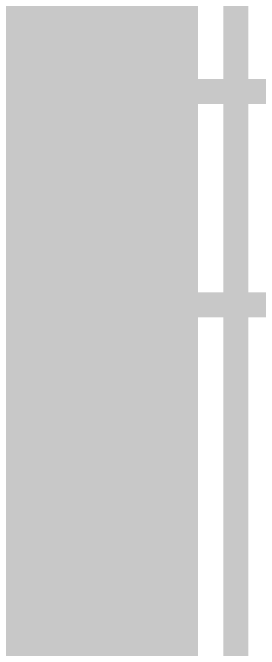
# Model space of a CAD drawing. Extents: x -7.6 to 53.5, y -11.4 to 75.3.
# Drawn here: x 32.41 to 34.91, y 27.99 to 34.46 of the extents above; entities that cross this region are included whole.
import ezdxf

# ---------------------------------------------------------------- set-up
doc = ezdxf.new("R2010")
doc.units = 0
doc.layers.add('1', color=12, linetype='CONTINUOUS')
doc.layers.add('16', color=132, linetype='CONTINUOUS')

msp = doc.modelspace()

# ---------------------------------------------------------------- linework, layer by layer
at = {"layer": '1', "const_width": 0.254}
for points in [[(32.56, 34.115), (32.56, 35.35)], [(33.02, 33.655), (32.56, 34.115)], [(36.83, 33.655), (33.02, 33.655)], [(29.712, 31.49), (36.6, 31.49)]]:
    msp.add_lwpolyline(points, dxfattribs=at)
at = {"layer": '1', "const_width": 0.127}
for points in [[(32.6049, 34.1599, 1), (32.5151, 34.0701)], [(32.4965, 34.115, 1), (32.6235, 34.115)], [(33.02, 33.7185, 1), (33.02, 33.5915)], [(32.9751, 33.6101, 1), (33.0649, 33.6999)]]:
    msp.add_lwpolyline(points, format="xyb", dxfattribs=at)
at = {"layer": '16'}
for points, const_width in [([(33.02, 11.811), (33.02, 38.608)], 2.54), ([(34.671, 22.225), (34.671, 36.195)], 0.254)]:
    msp.add_lwpolyline(points, dxfattribs=dict(at, const_width=const_width))

doc.saveas('drawing.dxf')
